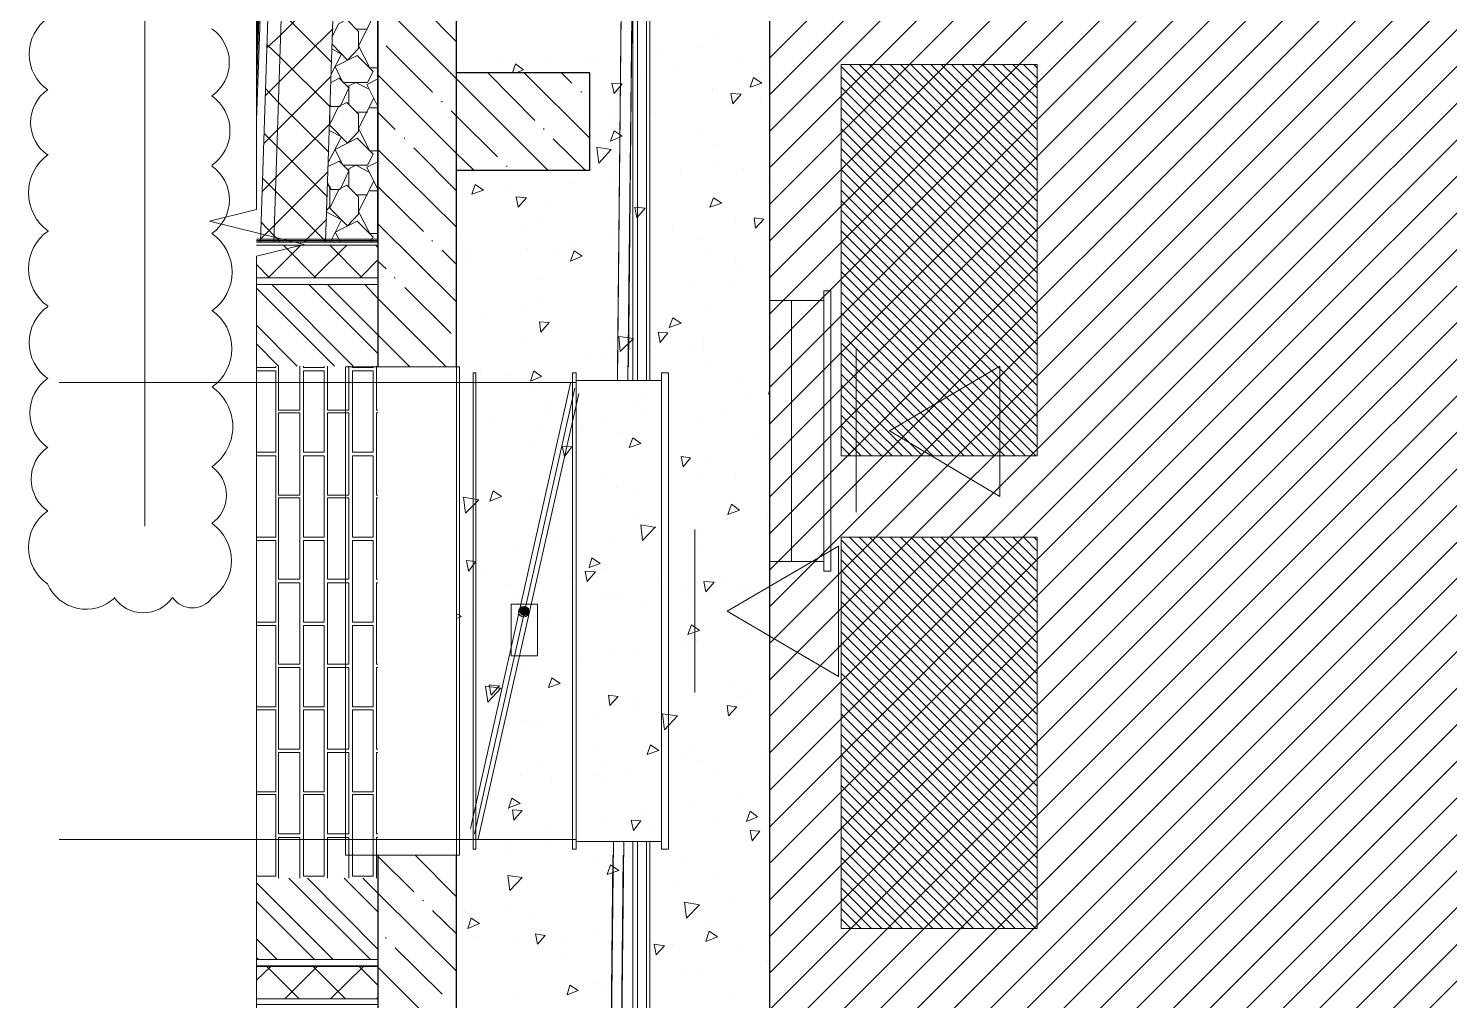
# Model space of a CAD drawing. Header units: millimetres. Extents: x -356862 to 418287, y 0 to 839748.
# Drawn here: x 29.072 to 32.504, y 25.552 to 27.9 of the extents above; entities that cross this region are included whole.
import ezdxf

# ---------------------------------------------------------------- set-up
doc = ezdxf.new("R2010")
doc.units = ezdxf.units.MM
doc.layers.add('PDF _Геометрия', color=7, linetype='Continuous', true_color=0xbababa)
doc.layers.add('PDF _Сплошная заливка', color=7, linetype='Continuous', true_color=0xf50000)

msp = doc.modelspace()

# ---------------------------------------------------------------- linework, layer by layer
at = {"layer": 'PDF _Геометрия', "color": 7, "lineweight": 5}
msp.add_lwpolyline([(29.6229, 32.3228), (29.6229, 32.2545), (29.6229, 27.463), (29.5096, 27.4347), (29.7379, 27.378), (29.6229, 27.3497), (29.6229, 22.5565), (29.6229, 22.4882)], dxfattribs=at)
at = {"layer": 'PDF _Геометрия', "lineweight": 25}
for points in [[(29.6229, 27.3847), (29.9162, 27.3847), (29.9162, 32.2545)], [(29.6263, 32.2545), (29.6263, 27.948), (29.6229, 27.848)]]:
    msp.add_lwpolyline(points, dxfattribs=at)
at = {"layer": 'PDF _Геометрия', "lineweight": 18}
for points in [[(29.6296, 32.2545), (29.6296, 27.948), (29.6229, 27.7513)], [(29.6329, 32.2545), (29.6329, 27.948), (29.6229, 27.678)], [(29.6513, 32.2545), (29.6513, 27.948), (29.6329, 27.3847)], [(29.6829, 32.2545), (29.6829, 27.948), (29.6646, 27.3847)], [(29.8079, 32.2545), (29.8079, 27.9463), (29.7896, 27.3847)]]:
    msp.add_lwpolyline(points, dxfattribs=at)
at = {"layer": 'PDF _Геометрия', "color": 7, "lineweight": 30}
for points in [[(29.9162, 32.2545), (29.9162, 27.083)], [(30.1062, 27.083), (30.1062, 32.2545)], [(30.1062, 27.558), (30.4279, 27.558), (30.4279, 27.793), (30.1062, 27.793)], [(30.4279, 27.558), (30.4279, 27.793)], [(29.9162, 22.7532), (30.1062, 22.7532), (30.1062, 25.9031)], [(29.9162, 25.9031), (29.9162, 22.9515)]]:
    msp.add_lwpolyline(points, dxfattribs=at)
at = {"layer": 'PDF _Геометрия', "color": 7, "lineweight": 9}
for points in [[(30.2496, 23.3832), (30.1062, 23.3832), (30.8612, 23.3832), (30.8612, 31.2979), (30.1062, 31.2979), (38.9259, 31.2979)], [(29.9162, 27.388), (29.6229, 27.388)], [(29.9162, 27.3847), (29.6229, 27.3847)], [(29.9162, 27.3763), (29.6229, 27.3763)], [(29.6229, 27.298), (29.9162, 27.298), (29.6229, 27.298)], [(29.6229, 25.6364), (29.9162, 25.6364)], [(29.6229, 25.6348), (29.9162, 25.6348)], [(29.6229, 25.5564), (29.9162, 25.5564)]]:
    msp.add_lwpolyline(points, dxfattribs=at)
at = {"layer": 'PDF _Геометрия', "color": 254, "lineweight": 5, "true_color": 0xdcdcdc}
for points in [[(30.1062, 31.2979), (30.8612, 31.2979), (30.8629, 23.4715), (30.1062, 23.4715), (30.1062, 25.1948), (30.4279, 25.1948), (30.4279, 25.4314), (30.1062, 25.4314), (30.1062, 27.558), (30.4279, 27.558), (30.4279, 27.793), (30.1062, 27.793), (30.1062, 29.9196), (30.4279, 29.9196), (30.4279, 30.1562), (30.1062, 30.1562)], [(30.4862, 27.743), (30.4812, 27.768), (30.5062, 27.7663)], [(30.8145, 27.758), (30.8229, 27.7813), (30.8429, 27.768)], [(30.7729, 27.718), (30.7679, 27.743), (30.7929, 27.7413)], [(30.4779, 27.628), (30.4862, 27.653), (30.5062, 27.6397)], [(30.4446, 27.613), (30.4796, 27.608), (30.4496, 27.5747)], [(30.1429, 27.4997), (30.1512, 27.523), (30.1712, 27.5097)], [(30.2546, 27.468), (30.2496, 27.493), (30.2746, 27.4913)], [(30.7179, 27.468), (30.7262, 27.4913), (30.7462, 27.478)], [(30.5412, 27.443), (30.5362, 27.468), (30.5612, 27.4663)], [(30.8279, 27.418), (30.8245, 27.443), (30.8479, 27.4397)], [(30.3812, 27.338), (30.3896, 27.363), (30.4096, 27.3497)], [(30.3096, 27.1664), (30.3062, 27.1914), (30.3296, 27.1897)], [(30.6195, 27.178), (30.6279, 27.2014), (30.6479, 27.188)], [(30.4979, 27.1564), (30.5329, 27.1514), (30.5012, 27.1197)], [(30.5979, 27.1414), (30.5929, 27.1664), (30.6162, 27.1647)], [(30.2846, 27.048), (30.2929, 27.073), (30.3112, 27.0597)], [(30.5229, 26.888), (30.5312, 26.9114), (30.5512, 26.898)], [(30.3662, 26.8664), (30.3612, 26.8914), (30.3846, 26.8897)], [(30.6529, 26.8414), (30.6479, 26.8664), (30.6712, 26.863)], [(30.1229, 26.768), (30.1596, 26.7614), (30.1279, 26.7297)], [(30.1862, 26.758), (30.1946, 26.783), (30.2146, 26.7697)], [(30.7612, 26.7264), (30.7695, 26.7514), (30.7895, 26.7364)], [(30.1346, 26.5897), (30.1296, 26.6147), (30.1529, 26.613)], [(30.4262, 26.598), (30.4329, 26.6214), (30.4529, 26.608)], [(30.4212, 26.5647), (30.4162, 26.5897), (30.4412, 26.588)], [(30.7079, 26.5397), (30.7029, 26.5647), (30.7279, 26.563)], [(30.6645, 26.4364), (30.6729, 26.4597), (30.6929, 26.4464)], [(30.3279, 26.3081), (30.3362, 26.3314), (30.3562, 26.3181)], [(30.1762, 26.3114), (30.2129, 26.3064), (30.1812, 26.2731)], [(30.4762, 26.2647), (30.4729, 26.2897), (30.4962, 26.2864)], [(30.7629, 26.2397), (30.7595, 26.2647), (30.7829, 26.2614)], [(30.6029, 26.2447), (30.6395, 26.2397), (30.6079, 26.2064)], [(30.5662, 26.1464), (30.5745, 26.1697), (30.5945, 26.1564)], [(30.2446, 25.9881), (30.2412, 26.0131), (30.2646, 26.0114)], [(30.5329, 25.9631), (30.5279, 25.9881), (30.5512, 25.9864)], [(30.8062, 25.9847), (30.8145, 26.0097), (30.8329, 25.9964)], [(30.8195, 25.9381), (30.8145, 25.9631), (30.8379, 25.9614)], [(30.4696, 25.8564), (30.4779, 25.8797), (30.4979, 25.8664)], [(30.2296, 25.8547), (30.2646, 25.8497), (30.2346, 25.8181)], [(30.6562, 25.7897), (30.6929, 25.7831), (30.6612, 25.7514)], [(30.1329, 25.7264), (30.1412, 25.7514), (30.1612, 25.7381)], [(30.3012, 25.6881), (30.2962, 25.7131), (30.3196, 25.7097)], [(30.7079, 25.6947), (30.7162, 25.7197), (30.7362, 25.7064)], [(30.5879, 25.6631), (30.5829, 25.6881), (30.6079, 25.6847)], [(30.3729, 25.5664), (30.3796, 25.5898), (30.3996, 25.5764)]]:
    msp.add_lwpolyline(points, close=True, dxfattribs=at)
at = {"layer": 'PDF _Геометрия', "color": 251, "lineweight": 20, "true_color": 0x545454}
msp.add_lwpolyline([(31.1079, 30.2079), (31.0879, 30.2079), (29.3529, 30.2246), (29.3529, 30.1529), (29.3529, 26.698)], dxfattribs=at)
at = {"layer": 'PDF _Геометрия', "color": 161, "lineweight": 9, "true_color": 0x7f9fff}
for points in [[(33.8278, 30.0879), (30.8612, 27.1214)], [(33.7394, 30.0879), (30.8612, 27.2097)], [(33.6511, 30.0879), (30.8612, 27.298)], [(33.5628, 30.0879), (30.8612, 27.3863)], [(33.4744, 30.0879), (30.8612, 27.4747)], [(33.3861, 30.0879), (30.8612, 27.563)], [(33.2978, 30.0879), (30.8612, 27.6513)], [(33.2094, 30.0879), (30.8612, 27.7397)], [(33.1211, 30.0879), (30.8612, 27.828)], [(33.8694, 30.0412), (30.8612, 27.033)], [(33.8694, 29.9529), (30.8612, 26.9447)], [(33.8694, 29.8646), (30.8612, 26.8564)], [(33.8694, 29.7762), (30.8612, 26.768)], [(33.8694, 29.6879), (30.8612, 26.6797)], [(33.8694, 29.5996), (30.8612, 26.5914)], [(33.8694, 29.5113), (30.8612, 26.503)], [(33.8694, 29.4213), (30.8612, 26.4147)], [(33.8694, 29.3329), (30.8612, 26.3264)], [(33.8694, 29.2446), (30.8612, 26.2381)], [(33.8694, 29.1563), (30.8612, 26.1497)], [(33.8694, 29.0679), (30.8612, 26.0597)], [(33.8694, 28.9796), (30.8612, 25.9714)], [(33.8694, 28.8913), (30.8612, 25.8831)], [(33.8694, 28.803), (30.8612, 25.7947)], [(33.8694, 28.7146), (30.8612, 25.7064)], [(33.8694, 28.6263), (30.8612, 25.6181)], [(33.8694, 28.538), (30.8612, 25.5298)], [(33.8694, 28.4496), (30.8612, 25.4414)], [(33.8694, 28.3613), (30.8612, 25.3531)], [(33.8694, 28.273), (30.8612, 25.2648)], [(33.8694, 28.1846), (30.8612, 25.1764)], [(33.8694, 28.0963), (30.8612, 25.0881)], [(33.8694, 28.008), (30.8612, 24.9998)], [(33.8694, 27.9197), (30.8612, 24.9114)], [(33.8694, 27.8313), (30.8612, 24.8231)], [(33.8694, 27.743), (30.8612, 24.7348)], [(33.8694, 27.6547), (30.8612, 24.6465)], [(33.8694, 27.5663), (30.8612, 24.5581)], [(33.8694, 27.478), (30.8612, 24.4698)], [(33.8694, 27.3897), (30.8612, 24.3815)], [(33.8694, 27.3013), (30.8612, 24.2931)], [(33.8694, 27.213), (30.8612, 24.2048)], [(33.8694, 27.1247), (30.8612, 24.1165)], [(33.8694, 27.0347), (30.8612, 24.0281)], [(33.8694, 26.9464), (30.8612, 23.9398)]]:
    msp.add_lwpolyline(points, dxfattribs=at)
at = {"layer": 'PDF _Геометрия', "color": 7, "lineweight": 13}
msp.add_lwpolyline([(30.8612, 23.4732), (30.8612, 30.0879), (33.8694, 30.0879), (33.8694, 23.4732)], close=True, dxfattribs=at)
at = {"layer": 'PDF _Геометрия', "color": 4, "lineweight": 5}
for points in [[(30.5096, 28.5846), (30.4946, 27.083)], [(30.5645, 28.5846), (30.5645, 27.083)], [(30.5729, 27.083), (30.5729, 28.5846)], [(30.5212, 27.083), (30.5312, 28.1513)], [(30.4829, 25.9031), (30.4712, 24.6665), (30.4829, 24.6665), (30.4962, 24.6665), (30.5079, 25.9031)], [(30.5645, 25.9031), (30.5645, 24.7348), (30.5695, 24.7348), (30.5729, 24.7348), (30.5729, 25.9031)]]:
    msp.add_lwpolyline(points, dxfattribs=at)
at = {"layer": 'PDF _Геометрия', "color": 252, "lineweight": 5, "true_color": 0x989898}
for points in [[(30.5096, 28.5846), (30.4946, 27.0497)], [(30.5645, 28.5846), (30.5645, 27.0497)], [(30.5729, 27.0497), (30.5729, 28.5846)], [(30.5196, 27.0497), (30.5312, 28.1513)], [(30.5312, 27.7197), (30.5312, 27.443)], [(30.5429, 27.443), (30.5429, 27.7197)], [(30.5312, 27.2464), (30.5312, 27.0497)], [(30.5429, 27.0497), (30.5429, 27.2464)], [(30.1462, 27.0447), (29.1463, 27.0447)], [(29.1463, 25.9414), (30.1462, 25.9414)], [(30.4846, 25.9364), (30.4712, 24.6681)], [(30.4962, 24.6665), (30.5096, 25.9364)], [(30.5312, 25.9364), (30.5312, 25.6964)], [(30.5429, 25.6964), (30.5429, 25.9364)], [(30.5645, 25.9364), (30.5645, 24.7348), (30.5695, 24.7348), (30.5729, 24.7348), (30.5729, 25.9364)]]:
    msp.add_lwpolyline(points, dxfattribs=at)
at = {"layer": 'PDF _Геометрия', "color": 1, "lineweight": 5}
for points in [[(30.5312, 28.5846), (30.5312, 27.083)], [(30.5429, 27.083), (30.5429, 28.5846)], [(30.5312, 25.9031), (30.5312, 24.7881), (30.5379, 24.7881), (30.5429, 24.7881), (30.5429, 25.9031)]]:
    msp.add_lwpolyline(points, dxfattribs=at)
at = {"layer": 'PDF _Геометрия', "lineweight": 9}
for points in [[(29.8079, 28.013), (29.6813, 27.8847), (29.6479, 27.853)], [(29.8046, 27.818), (29.6829, 27.9397), (29.6513, 27.9713)], [(29.8079, 27.8997), (29.6763, 27.7697), (29.6446, 27.738)], [(29.8062, 27.8613), (29.8429, 27.823), (29.8696, 27.8513), (29.8696, 27.893), (29.8412, 27.9213), (29.8212, 27.9113), (29.8062, 27.8813)], [(29.8912, 27.898), (29.8646, 27.898)], [(29.9062, 27.9313), (29.8696, 27.858), (29.8962, 27.8047), (29.9162, 27.8047)], [(29.8012, 27.7097), (29.6796, 27.8313), (29.6479, 27.8613)], [(29.8029, 27.7897), (29.8279, 27.838), (29.8062, 27.8497)], [(29.8029, 27.7847), (29.6729, 27.6547), (29.6413, 27.623)], [(29.8012, 27.7147), (29.8029, 27.7113), (29.8246, 27.7113), (29.8462, 27.7563), (29.8229, 27.7797), (29.8029, 27.7697)], [(29.8946, 27.753), (29.8629, 27.7697), (29.8462, 27.7613), (29.8462, 27.7163)], [(29.9162, 27.7113), (29.8896, 27.7647), (29.9162, 27.778)], [(29.7979, 27.6013), (29.6746, 27.723), (29.6446, 27.7547)], [(29.9062, 27.7313), (29.8696, 27.658), (29.8962, 27.6047), (29.9162, 27.6047)], [(29.7996, 27.6947), (29.7996, 27.6697), (29.6696, 27.5397), (29.6363, 27.5063)], [(29.7996, 27.6663), (29.8429, 27.623), (29.8696, 27.6513), (29.8696, 27.693), (29.8412, 27.7213), (29.8212, 27.7113), (29.7996, 27.668), (29.7996, 27.6697)], [(29.8912, 27.698), (29.8646, 27.698)], [(29.9162, 27.708), (29.8962, 27.708)], [(29.9162, 27.708), (29.9162, 27.708)], [(29.7946, 27.493), (29.6713, 27.6163), (29.6413, 27.6463)], [(29.7962, 27.5763), (29.8279, 27.638), (29.7996, 27.653)], [(29.7962, 27.5547), (29.6663, 27.4247), (29.6329, 27.3913)], [(29.7946, 27.5263), (29.8029, 27.5113), (29.8246, 27.5113), (29.8462, 27.5563), (29.8229, 27.5797), (29.7962, 27.5663)], [(29.8946, 27.553), (29.8629, 27.5697), (29.8462, 27.5613), (29.8462, 27.5163)], [(29.9162, 27.5113), (29.8896, 27.5647), (29.9162, 27.578)], [(29.7896, 27.3863), (29.6679, 27.508), (29.6379, 27.538)], [(29.8012, 27.5163), (29.7946, 27.5213)], [(29.8212, 27.5097), (29.7996, 27.4663), (29.8429, 27.423), (29.8696, 27.4513), (29.8696, 27.493), (29.8412, 27.5213), (29.8212, 27.5113)], [(29.9062, 27.5313), (29.8696, 27.458), (29.8962, 27.4047), (29.9162, 27.4047)], [(29.7929, 27.4613), (29.7996, 27.4697), (29.7996, 27.5163)], [(29.8912, 27.498), (29.8646, 27.498)], [(29.9162, 27.508), (29.8962, 27.508)], [(29.9162, 27.508), (29.9162, 27.508)], [(29.7929, 27.4613), (29.7929, 27.4613)], [(29.8012, 27.3847), (29.8279, 27.438), (29.7929, 27.4563)], [(29.6796, 27.3847), (29.6646, 27.3997), (29.6346, 27.4313)], [(29.7929, 27.4397), (29.7379, 27.3847)], [(29.8246, 27.3847), (29.8129, 27.408), (29.8662, 27.4347), (29.9046, 27.3963), (29.8979, 27.3847)]]:
    msp.add_lwpolyline(points, dxfattribs=at)
at = {"layer": 'PDF _Геометрия', "color": 8, "lineweight": 9, "true_color": 0x808080}
for points in [[(30.3262, 27.558), (30.1062, 27.778), (29.9162, 27.968)], [(30.1062, 27.868), (30.0262, 27.948)], [(30.0479, 27.7463), (29.9362, 27.858)], [(30.1479, 27.558), (30.1062, 27.598), (29.9162, 27.788)], [(30.2946, 27.678), (30.1829, 27.7913)], [(30.4279, 27.6347), (30.2696, 27.793)], [(30.3846, 27.768), (30.3596, 27.793)], [(30.4079, 27.7463), (30.4062, 27.748)], [(29.9579, 27.6563), (29.9162, 27.698)], [(30.0712, 27.723), (30.0696, 27.7247)], [(30.2046, 27.5897), (30.1062, 27.688), (30.0929, 27.7013)], [(30.3179, 27.6563), (30.3162, 27.658)], [(29.9812, 27.633), (29.9796, 27.6363)], [(30.4162, 27.558), (30.3396, 27.633)], [(30.1062, 27.4197), (29.9162, 27.608)], [(30.1062, 27.508), (30.0029, 27.6113)], [(30.2279, 27.5663), (30.2262, 27.568)], [(30.0262, 27.4097), (29.9162, 27.518)], [(30.1062, 27.2397), (29.9162, 27.428)], [(30.0479, 27.3863), (30.0462, 27.388)], [(29.7296, 27.3763), (29.6513, 27.298)], [(29.7662, 27.298), (29.6879, 27.3763)], [(29.8412, 27.3763), (29.7612, 27.298)], [(29.8779, 27.298), (29.7996, 27.3763)], [(29.9162, 27.3713), (29.9112, 27.3763)], [(30.1062, 27.3297), (30.0712, 27.3647)], [(29.6546, 27.298), (29.6229, 27.3297)], [(29.9162, 27.3413), (29.8729, 27.298)], [(29.9362, 27.3197), (29.9162, 27.338)], [(29.8562, 27.0847), (29.6596, 27.2814)], [(29.9162, 27.1147), (29.7496, 27.2814)], [(29.9929, 27.083), (29.9162, 27.1597), (29.7946, 27.2814)], [(30.0812, 27.083), (29.9162, 27.248), (29.8846, 27.2814)], [(29.9579, 27.2963), (29.9562, 27.2997)], [(29.8112, 27.0847), (29.6229, 27.273)], [(30.0929, 27.163), (29.9812, 27.2747)], [(29.7213, 27.0847), (29.6229, 27.183)], [(29.6763, 27.0847), (29.6229, 27.138)], [(30.0029, 25.8147), (29.9162, 25.9014)], [(30.1062, 25.8031), (30.0062, 25.9031)], [(29.8979, 25.6514), (29.7013, 25.8481)], [(29.9162, 25.6764), (29.7462, 25.8481)], [(29.9162, 25.7664), (29.8346, 25.8481)], [(30.1062, 25.6231), (29.9162, 25.8114), (29.8796, 25.8481)], [(29.8079, 25.6514), (29.6229, 25.8364)], [(29.7629, 25.6514), (29.6229, 25.7914)], [(30.0262, 25.7931), (30.0246, 25.7947)], [(30.1062, 25.7131), (30.0479, 25.7697)], [(29.6729, 25.6514), (29.6229, 25.7014)], [(29.9362, 25.7031), (29.9346, 25.7047)], [(30.0712, 25.5681), (29.9579, 25.6797)], [(29.6279, 25.6514), (29.6229, 25.6564)], [(29.6579, 25.6348), (29.6229, 25.6014)], [(29.7263, 25.5564), (29.6479, 25.6348)], [(29.7696, 25.6348), (29.6913, 25.5564)], [(29.8379, 25.5564), (29.7596, 25.6348)], [(29.8812, 25.6348), (29.8012, 25.5564)], [(29.9162, 25.5898), (29.8712, 25.6348)], [(30.1062, 25.4431), (29.9162, 25.6331)], [(29.9162, 25.5598), (29.9129, 25.5564)]]:
    msp.add_lwpolyline(points, dxfattribs=at)
at = {"layer": 'PDF _Геометрия', "color": 1, "lineweight": 20}
for points in [[(29.5152, 27.5691, 0.52054), (29.5152, 27.737, 0.52054), (29.5149, 27.8993)], [(29.5152, 27.2179, 0.52054), (29.5152, 27.4049, 0.52054), (29.5149, 27.5676)], [(29.5155, 26.8418, 0.52054), (29.5155, 27.0343, 0.52054), (29.5159, 27.2185)]]:
    msp.add_lwpolyline(points, format="xyb", dxfattribs=at)
at = {"layer": 'PDF _Геометрия', "color": 254, "lineweight": 5, "true_color": 0xdcdcdc}
for points in [[(30.7379, 27.8863), (30.7379, 27.8863)], [(30.5296, 27.8563), (30.5296, 27.8563)], [(30.5912, 27.8413), (30.5912, 27.8413)], [(30.6912, 27.8547), (30.6912, 27.8547)], [(30.7829, 27.8297), (30.7829, 27.8297)], [(30.1229, 27.803), (30.1229, 27.803)], [(30.2129, 27.8263), (30.2129, 27.8263)], [(30.2412, 27.793), (30.2479, 27.8147), (30.2679, 27.7997), (30.2496, 27.793)], [(30.3246, 27.828), (30.3246, 27.828)], [(30.4262, 27.818), (30.4262, 27.818)], [(30.4396, 27.8213), (30.4396, 27.8213)], [(30.6395, 27.808), (30.6395, 27.808)], [(30.8529, 27.7997), (30.8529, 27.7997)], [(30.1962, 27.793), (30.1946, 27.793)], [(30.1946, 27.793), (30.1946, 27.793)], [(30.5112, 27.7647), (30.5112, 27.7647)], [(30.5496, 27.7897), (30.5496, 27.7897)], [(30.7245, 27.7547), (30.7245, 27.7547)], [(30.7329, 27.753), (30.7329, 27.753)], [(30.8395, 27.7313), (30.8395, 27.7313)], [(30.5246, 27.723), (30.5246, 27.723)], [(30.5862, 27.698), (30.5862, 27.698)], [(30.4862, 27.6847), (30.4862, 27.6847)], [(30.7012, 27.6497), (30.7012, 27.6497)], [(30.4679, 27.6097), (30.4679, 27.6097)], [(30.5196, 27.5897), (30.5196, 27.5897)], [(30.7279, 27.6197), (30.7279, 27.6197)], [(30.4329, 27.5597), (30.4329, 27.5597)], [(30.7329, 27.573), (30.7329, 27.573)], [(30.7979, 27.5613), (30.7979, 27.5613)], [(30.1129, 27.5363), (30.1129, 27.5363)], [(30.3812, 27.5263), (30.3812, 27.5263)], [(30.4812, 27.5397), (30.4812, 27.5397)], [(30.5645, 27.5213), (30.5645, 27.5213)], [(30.6462, 27.5497), (30.6462, 27.5497)], [(30.8595, 27.5413), (30.8595, 27.5413)], [(30.2296, 27.5063), (30.2296, 27.5063)], [(30.7229, 27.4863), (30.7229, 27.4863)], [(30.3312, 27.4813), (30.3312, 27.4813)], [(30.5146, 27.4563), (30.5146, 27.4563)], [(30.3096, 27.428), (30.3096, 27.428)], [(30.7795, 27.4347), (30.7795, 27.4347)], [(30.1079, 27.403), (30.1079, 27.403)], [(30.2679, 27.4097), (30.2679, 27.4097)], [(30.4829, 27.4013), (30.4829, 27.4013)], [(30.6279, 27.4147), (30.6279, 27.4147)], [(30.6962, 27.3913), (30.6962, 27.3913)], [(30.1396, 27.3647), (30.1396, 27.3647)], [(30.2762, 27.368), (30.2762, 27.368)], [(30.3529, 27.3563), (30.3529, 27.3563)], [(30.3762, 27.3813), (30.3762, 27.3813)], [(30.7179, 27.353), (30.7179, 27.353)], [(30.1246, 27.348), (30.1246, 27.348)], [(30.5096, 27.323), (30.5096, 27.323)], [(30.5662, 27.3463), (30.5662, 27.3463)], [(30.7795, 27.338), (30.7795, 27.338)], [(30.7812, 27.323), (30.7812, 27.323)], [(30.3046, 27.2947), (30.3046, 27.2947)], [(30.5479, 27.283), (30.5479, 27.283)], [(30.7745, 27.2897), (30.7745, 27.2897)], [(30.5229, 27.258), (30.5229, 27.258)], [(30.6745, 27.2764), (30.6745, 27.2764)], [(30.1062, 27.218), (30.1062, 27.218)], [(30.1062, 27.218), (30.1062, 27.218)], [(30.1696, 27.2114), (30.1696, 27.2114)], [(30.2712, 27.2247), (30.2712, 27.2247)], [(30.3146, 27.243), (30.3146, 27.243)], [(30.7129, 27.2197), (30.7129, 27.2197)], [(30.5046, 27.1897), (30.5046, 27.1897)], [(30.2746, 27.1514), (30.2746, 27.1514)], [(30.2996, 27.1614), (30.2996, 27.1614)], [(30.4879, 27.143), (30.4879, 27.143)], [(30.7012, 27.143), (30.7012, 27.143)], [(30.5695, 27.1197), (30.5695, 27.1197)], [(30.6695, 27.133), (30.6695, 27.133)], [(30.7029, 27.133), (30.7029, 27.133)], [(30.4179, 27.0997), (30.4179, 27.0997)], [(30.4679, 27.103), (30.4679, 27.103)], [(30.7079, 27.0864), (30.7079, 27.0864)], [(30.1646, 27.0664), (30.1646, 27.0664)], [(30.2346, 27.063), (30.2346, 27.063)], [(30.4996, 27.0564), (30.4996, 27.0564)], [(30.7962, 27.0547), (30.7962, 27.0547)], [(30.2946, 27.0297), (30.2946, 27.0297)], [(30.5629, 27.0147), (30.5629, 27.0147)], [(30.8162, 27.008), (30.8162, 27.008)], [(30.8612, 27.018), (30.8595, 27.0164), (30.8612, 27.0247)], [(30.1112, 27.0014), (30.1112, 27.0014)], [(30.3246, 26.993), (30.3246, 26.993)], [(30.3296, 26.9747), (30.3296, 26.9747)], [(30.5379, 26.9847), (30.5379, 26.9847)], [(30.5645, 26.9747), (30.5645, 26.9747)], [(30.7512, 26.9747), (30.7512, 26.9747)], [(30.1962, 26.948), (30.1962, 26.948)], [(30.3129, 26.9414), (30.3129, 26.9414)], [(30.4096, 26.9397), (30.4096, 26.9397)], [(30.4646, 26.9614), (30.4646, 26.9614)], [(30.7029, 26.9547), (30.7029, 26.9547)], [(30.4962, 26.9247), (30.4962, 26.9247)], [(30.6229, 26.9297), (30.6229, 26.9297)], [(30.8362, 26.9214), (30.8362, 26.9214)], [(30.2896, 26.8964), (30.2896, 26.8964)], [(30.7112, 26.8497), (30.7112, 26.8497)], [(30.3596, 26.803), (30.3596, 26.803)], [(30.4596, 26.8164), (30.4596, 26.8164)], [(30.6979, 26.8214), (30.6979, 26.8214)], [(30.7795, 26.8164), (30.7795, 26.8164)], [(30.2079, 26.7847), (30.2079, 26.7847)], [(30.4912, 26.7914), (30.4912, 26.7914)], [(30.5462, 26.7764), (30.5462, 26.7764)], [(30.1179, 26.7447), (30.1179, 26.7447)], [(30.2846, 26.763), (30.2846, 26.763)], [(30.3129, 26.7364), (30.3129, 26.7364)], [(30.3312, 26.7347), (30.3312, 26.7347)], [(30.5446, 26.7264), (30.5446, 26.7264)], [(30.5862, 26.6964), (30.5546, 26.663), (30.5512, 26.7014), (30.5862, 26.6947)], [(30.7579, 26.7164), (30.7579, 26.7164)], [(30.7579, 26.713), (30.7579, 26.713)], [(30.8579, 26.7264), (30.8579, 26.7264)], [(30.6062, 26.693), (30.6062, 26.693)], [(30.6929, 26.688), (30.6929, 26.688)], [(30.2529, 26.6464), (30.2529, 26.6464)], [(30.2796, 26.6297), (30.2796, 26.6297)], [(30.3546, 26.6597), (30.3546, 26.6597)], [(30.4862, 26.658), (30.4862, 26.658)], [(30.6995, 26.6364), (30.6995, 26.6364)], [(30.4662, 26.5964), (30.4662, 26.5964)], [(30.1679, 26.5847), (30.1679, 26.5847)], [(30.3812, 26.5764), (30.3812, 26.5764)], [(30.5945, 26.568), (30.5945, 26.568)], [(30.7529, 26.568), (30.7529, 26.568)], [(30.2329, 26.5564), (30.2329, 26.5564)], [(30.2512, 26.5314), (30.2512, 26.5314)], [(30.5012, 26.5347), (30.5012, 26.5347)], [(30.6529, 26.5547), (30.6529, 26.5547)], [(30.6879, 26.5547), (30.6879, 26.5547)], [(30.7962, 26.548), (30.7962, 26.548)], [(30.8079, 26.558), (30.8079, 26.558)], [(30.2479, 26.5014), (30.2479, 26.5014)], [(30.2762, 26.4964), (30.2762, 26.4964)], [(30.4646, 26.523), (30.4646, 26.523)], [(30.4812, 26.5247), (30.4812, 26.5247)], [(30.5629, 26.508), (30.5629, 26.508)], [(30.6795, 26.513), (30.6795, 26.513)], [(30.1062, 26.4864), (30.1179, 26.4797), (30.1062, 26.4747)], [(30.1479, 26.488), (30.1479, 26.488)], [(30.3296, 26.468), (30.3296, 26.468)], [(30.4762, 26.3914), (30.4762, 26.3914)], [(30.5479, 26.3964), (30.5479, 26.3964)], [(30.6479, 26.4097), (30.6479, 26.4097)], [(30.6845, 26.4214), (30.6845, 26.4214)], [(30.2712, 26.3631), (30.2712, 26.3631)], [(30.3962, 26.3764), (30.3962, 26.3764)], [(30.1429, 26.3431), (30.1429, 26.3431)], [(30.1746, 26.3264), (30.1746, 26.3264)], [(30.2096, 26.3131), (30.1896, 26.2897), (30.1846, 26.3147), (30.2096, 26.3114)], [(30.3879, 26.3181), (30.3879, 26.3181)], [(30.6012, 26.3097), (30.6012, 26.3097)], [(30.6795, 26.2881), (30.6795, 26.2881)], [(30.7795, 26.3097), (30.7795, 26.3097)], [(30.7945, 26.2864), (30.7945, 26.2864)], [(30.8145, 26.2997), (30.8145, 26.2997)], [(30.4712, 26.2581), (30.4712, 26.2581)], [(30.5429, 26.2531), (30.5429, 26.2531)], [(30.5462, 26.2697), (30.5462, 26.2697)], [(30.2662, 26.2297), (30.2662, 26.2297)], [(30.2912, 26.2197), (30.2912, 26.2197)], [(30.3129, 26.2297), (30.3129, 26.2297)], [(30.4429, 26.2397), (30.4429, 26.2397)], [(30.2229, 26.1681), (30.2229, 26.1681)], [(30.4362, 26.1597), (30.4362, 26.1597)], [(30.6512, 26.1497), (30.6512, 26.1497)], [(30.6745, 26.1547), (30.6745, 26.1547)], [(30.8412, 26.1481), (30.8412, 26.1481)], [(30.3079, 26.1147), (30.3079, 26.1147)], [(30.4662, 26.1247), (30.4662, 26.1247)], [(30.6895, 26.1281), (30.6895, 26.1281)], [(30.6979, 26.1297), (30.6979, 26.1297)], [(30.2612, 26.0964), (30.2612, 26.0964)], [(30.3362, 26.0814), (30.3362, 26.0814)], [(30.4379, 26.0947), (30.4379, 26.0947)], [(30.4646, 26.0897), (30.4646, 26.0897)], [(30.5212, 26.1064), (30.5212, 26.1064)], [(30.7345, 26.0964), (30.7345, 26.0964)], [(30.1862, 26.0614), (30.1862, 26.0614)], [(30.2312, 26.0497), (30.2312, 26.0497)], [(30.2312, 26.0164), (30.2396, 26.0414), (30.2596, 26.0281), (30.2312, 26.0181)], [(30.6695, 26.0214), (30.6695, 26.0214)], [(30.7945, 26.0414), (30.7945, 26.0414)], [(30.4612, 25.9914), (30.4612, 25.9914)], [(30.5612, 26.0014), (30.5612, 26.0014)], [(30.7362, 25.9897), (30.7362, 25.9897)], [(30.8362, 26.0031), (30.8362, 26.0031)], [(30.2562, 25.9631), (30.2562, 25.9631)], [(30.3279, 25.9614), (30.3279, 25.9614)], [(30.5845, 25.9697), (30.5845, 25.9697)], [(30.2296, 25.9097), (30.2296, 25.9097)], [(30.2312, 25.9231), (30.2312, 25.9231)], [(30.3312, 25.9364), (30.3312, 25.9364)], [(30.4429, 25.9014), (30.4429, 25.9014)], [(30.6562, 25.8931), (30.6562, 25.8931)], [(30.6645, 25.8881), (30.6645, 25.8881)], [(30.4562, 25.8581), (30.4562, 25.8581)], [(30.7312, 25.8447), (30.7312, 25.8447)], [(30.2512, 25.8297), (30.2512, 25.8297)], [(30.4796, 25.8131), (30.4796, 25.8131)], [(30.6312, 25.8331), (30.6312, 25.8331)], [(30.2262, 25.7797), (30.2262, 25.7797)], [(30.7779, 25.8031), (30.7779, 25.8031)], [(30.8612, 25.7814), (30.8612, 25.7814)], [(30.1262, 25.7664), (30.1262, 25.7664)], [(30.2796, 25.7514), (30.2796, 25.7514)], [(30.4929, 25.7431), (30.4929, 25.7431)], [(30.5446, 25.7631), (30.5446, 25.7631)], [(30.6595, 25.7547), (30.6595, 25.7547)], [(30.1496, 25.7064), (30.1496, 25.7064)], [(30.3112, 25.7231), (30.3112, 25.7231)], [(30.4512, 25.7247), (30.4512, 25.7247)], [(30.7062, 25.7331), (30.7062, 25.7331)], [(30.2462, 25.6981), (30.2462, 25.6981)], [(30.3646, 25.6981), (30.3646, 25.6981)], [(30.5262, 25.6747), (30.5262, 25.6747)], [(30.5779, 25.6897), (30.5779, 25.6897)], [(30.6262, 25.6881), (30.6262, 25.6881)], [(30.7912, 25.6797), (30.7912, 25.6797)], [(30.3746, 25.6547), (30.3746, 25.6547)], [(30.8562, 25.6481), (30.8562, 25.6481)], [(30.1212, 25.6214), (30.1212, 25.6214)], [(30.6545, 25.6231), (30.6545, 25.6231)], [(30.6979, 25.6231), (30.6979, 25.6231)], [(30.2412, 25.5648), (30.2412, 25.5648)], [(30.4462, 25.5931), (30.4462, 25.5931)], [(30.4646, 25.5831), (30.4646, 25.5831)], [(30.7729, 25.5631), (30.7729, 25.5631)]]:
    msp.add_lwpolyline(points, dxfattribs=at)
at = {"layer": 'PDF _Геометрия', "lineweight": 9}
for points in [[(29.8912, 27.7697), (29.8312, 27.7697), (29.8129, 27.808), (29.8662, 27.8347), (29.9046, 27.7963)], [(29.8912, 27.5697), (29.8312, 27.5697), (29.8129, 27.608), (29.8662, 27.6347), (29.9046, 27.5963)]]:
    msp.add_lwpolyline(points, close=True, dxfattribs=at)
at = {"layer": 'PDF _Геометрия', "color": 142, "lineweight": 9, "true_color": 0x008ab8}
for points in [[(31.0345, 27.813), (31.0345, 26.868), (31.5078, 26.868), (31.5078, 27.813)], [(31.0345, 26.6714), (31.0345, 25.7264), (31.5078, 25.7264), (31.5078, 26.6714)]]:
    msp.add_lwpolyline(points, close=True, dxfattribs=at)
at = {"layer": 'PDF _Геометрия', "color": 254, "lineweight": 9, "true_color": 0xdcdcdc}
for points in [[(31.0345, 27.808), (31.5078, 27.3347)], [(31.0545, 27.813), (31.5078, 27.3597)], [(31.0779, 27.813), (31.5078, 27.3847)], [(31.1029, 27.813), (31.5078, 27.4097)], [(31.1279, 27.813), (31.5078, 27.433)], [(31.1529, 27.813), (31.5078, 27.458)], [(31.1779, 27.813), (31.5078, 27.483)], [(31.2029, 27.813), (31.5078, 27.508)], [(31.2279, 27.813), (31.5078, 27.533)], [(31.2512, 27.813), (31.5078, 27.558)], [(31.2762, 27.813), (31.5078, 27.583)], [(31.3012, 27.813), (31.5078, 27.6063)], [(31.3262, 27.813), (31.5078, 27.6313)], [(31.3512, 27.813), (31.5078, 27.6563)], [(31.3762, 27.813), (31.5078, 27.6813)], [(31.4012, 27.813), (31.5078, 27.7063)], [(31.4245, 27.813), (31.5078, 27.7313)], [(31.4495, 27.813), (31.5078, 27.7563)], [(31.4745, 27.813), (31.5078, 27.7797)], [(31.4995, 27.813), (31.5078, 27.8047)], [(31.0345, 27.783), (31.5078, 27.3097)], [(31.0345, 27.758), (31.5078, 27.2847)], [(31.0345, 27.733), (31.5078, 27.2614)], [(31.0345, 27.708), (31.5078, 27.2364)], [(31.0345, 27.683), (31.5078, 27.2114)], [(31.0345, 27.658), (31.5078, 27.1864)], [(31.0345, 27.6347), (31.5078, 27.1614)], [(31.0345, 27.6097), (31.5078, 27.1364)], [(31.0345, 27.5847), (31.5078, 27.1114)], [(31.0345, 27.5597), (31.5078, 27.088)], [(31.0345, 27.5347), (31.5078, 27.063)], [(31.0345, 27.5097), (31.5078, 27.038)], [(31.0345, 27.4847), (31.5078, 27.013)], [(31.0345, 27.4613), (31.5078, 26.988)], [(31.0345, 27.4363), (31.5078, 26.963)], [(31.0345, 27.4113), (31.5078, 26.938)], [(31.0345, 27.3863), (31.5078, 26.9147)], [(31.0345, 27.3613), (31.5078, 26.8897)], [(31.0345, 27.3363), (31.5045, 26.868)], [(31.0345, 27.313), (31.4795, 26.868)], [(31.0345, 27.288), (31.4545, 26.868)], [(31.0345, 27.263), (31.4295, 26.868)], [(31.0345, 27.238), (31.4045, 26.868)], [(31.0345, 27.213), (31.3795, 26.868)], [(31.0345, 27.188), (31.3545, 26.868)], [(31.0345, 27.163), (31.3312, 26.868)], [(31.0345, 27.1397), (31.3062, 26.868)], [(31.0345, 27.1147), (31.2812, 26.868)], [(31.0345, 27.0897), (31.2562, 26.868)], [(31.0345, 27.0647), (31.2312, 26.868)], [(31.0345, 27.0397), (31.2062, 26.868)], [(31.0345, 27.0147), (31.1829, 26.868)], [(31.0345, 26.9897), (31.1579, 26.868)], [(31.0345, 26.9664), (31.1329, 26.868)], [(31.0345, 26.9414), (31.1079, 26.868)], [(31.0345, 26.9164), (31.0829, 26.868)], [(31.0345, 26.8914), (31.0579, 26.868)], [(31.0345, 26.6647), (31.5078, 26.1931)], [(31.0545, 26.6714), (31.5078, 26.2181)], [(31.0779, 26.6714), (31.5078, 26.2431)], [(31.1029, 26.6714), (31.5078, 26.2681)], [(31.1279, 26.6714), (31.5078, 26.2914)], [(31.1529, 26.6714), (31.5078, 26.3164)], [(31.1779, 26.6714), (31.5078, 26.3414)], [(31.2029, 26.6714), (31.5078, 26.3664)], [(31.2279, 26.6714), (31.5078, 26.3914)], [(31.2512, 26.6714), (31.5078, 26.4164)], [(31.2762, 26.6714), (31.5078, 26.4397)], [(31.3012, 26.6714), (31.5078, 26.4647)], [(31.3262, 26.6714), (31.5078, 26.4897)], [(31.3512, 26.6714), (31.5078, 26.5147)], [(31.3762, 26.6714), (31.5078, 26.5397)], [(31.4012, 26.6714), (31.5078, 26.5647)], [(31.4245, 26.6714), (31.5078, 26.5897)], [(31.4495, 26.6714), (31.5078, 26.613)], [(31.4745, 26.6714), (31.5078, 26.638)], [(31.4995, 26.6714), (31.5078, 26.663)], [(31.0345, 26.6414), (31.5078, 26.1681)], [(31.0345, 26.6164), (31.5078, 26.1431)], [(31.0345, 26.5914), (31.5078, 26.1181)], [(31.0345, 26.5664), (31.5078, 26.0947)], [(31.0345, 26.5414), (31.5078, 26.0697)], [(31.0345, 26.5164), (31.5078, 26.0447)], [(31.0345, 26.493), (31.5078, 26.0197)], [(31.0345, 26.468), (31.5078, 25.9947)], [(31.0345, 26.4431), (31.5078, 25.9697)], [(31.0345, 26.4181), (31.5078, 25.9447)], [(31.0345, 26.3931), (31.5078, 25.9214)], [(31.0345, 26.3681), (31.5078, 25.8964)], [(31.0345, 26.3431), (31.5078, 25.8714)], [(31.0345, 26.3197), (31.5078, 25.8464)], [(31.0345, 26.2947), (31.5078, 25.8214)], [(31.0345, 26.2697), (31.5078, 25.7964)], [(31.0345, 26.2447), (31.5078, 25.7731)], [(31.0345, 26.2197), (31.5078, 25.7481)], [(31.0345, 26.1947), (31.5045, 25.7264)], [(31.0345, 26.1697), (31.4795, 25.7264)], [(31.0345, 26.1464), (31.4545, 25.7264)], [(31.0345, 26.1214), (31.4295, 25.7264)], [(31.0345, 26.0964), (31.4045, 25.7264)], [(31.0345, 26.0714), (31.3795, 25.7264)], [(31.0345, 26.0464), (31.3545, 25.7264)], [(31.0345, 26.0214), (31.3312, 25.7264)], [(31.0345, 25.9981), (31.3062, 25.7264)], [(31.0345, 25.9731), (31.2812, 25.7264)], [(31.0345, 25.9481), (31.2562, 25.7264)], [(31.0345, 25.9231), (31.2312, 25.7264)], [(31.0345, 25.8981), (31.2062, 25.7264)], [(31.0345, 25.8731), (31.1829, 25.7264)], [(31.0345, 25.8481), (31.1579, 25.7264)], [(31.0345, 25.8247), (31.1329, 25.7264)], [(31.0345, 25.7997), (31.1079, 25.7264)], [(31.0345, 25.7747), (31.0829, 25.7264)], [(31.0345, 25.7497), (31.0579, 25.7264)]]:
    msp.add_lwpolyline(points, dxfattribs=at)
at = {"layer": 'PDF _Геометрия', "color": 8, "lineweight": 30, "true_color": 0x767676}
msp.add_lwpolyline([(30.1062, 27.558), (30.4279, 27.558), (30.4279, 27.793), (30.1062, 27.793)], dxfattribs=at)
at = {"layer": 'PDF _Геометрия', "color": 7, "lineweight": 13}
for points in [[(30.1062, 27.793), (30.1062, 27.558)], [(29.9162, 27.0847), (29.9162, 27.2814), (29.6229, 27.2814), (29.9162, 27.2814), (29.9162, 27.3913), (29.6229, 27.3913)], [(29.6229, 25.5431), (29.9162, 25.5431), (29.9162, 25.6514), (29.6229, 25.6514), (29.9162, 25.6514), (29.9162, 25.8481)]]:
    msp.add_lwpolyline(points, dxfattribs=at)
at = {"layer": 'PDF _Геометрия', "color": 5, "lineweight": 5}
for points in [[(31.0095, 27.2664), (31.0095, 26.5897), (30.9929, 26.5897), (30.9929, 27.2664)], [(31.4178, 27.0847), (31.1512, 26.928), (31.4178, 26.7697)]]:
    msp.add_lwpolyline(points, close=True, dxfattribs=at)
for points in [[(30.8612, 27.243), (30.9145, 27.243), (30.9145, 26.613), (30.8612, 26.613)], [(30.9929, 26.613), (30.9145, 26.613), (30.9145, 27.243), (30.9929, 27.243)], [(31.0712, 27.1247), (31.0712, 26.7314)]]:
    msp.add_lwpolyline(points, dxfattribs=at)
at = {"layer": 'PDF _Геометрия', "color": 253, "lineweight": 9, "true_color": 0xa0a0a0}
for points in [[(29.6229, 27.0814), (29.6696, 27.0814), (29.6696, 27.0847)], [(29.6763, 27.0847), (29.6763, 26.978), (29.7279, 26.978), (29.7279, 27.0847)], [(29.7363, 27.0847), (29.7363, 27.0814), (29.7862, 27.0814), (29.7862, 27.0847)], [(29.7946, 27.0847), (29.7946, 26.978), (29.8462, 26.978), (29.8462, 27.0847)], [(29.8546, 27.0847), (29.8546, 27.0814), (29.9046, 27.0814), (29.9046, 27.0847)], [(29.9162, 26.978), (29.9129, 26.978), (29.9129, 27.0847)], [(29.6229, 26.8764), (29.6696, 26.8764), (29.6696, 27.073), (29.6229, 27.073)], [(29.9162, 26.773), (29.9129, 26.773), (29.9129, 26.9714), (29.9162, 26.9714)], [(29.6229, 26.6714), (29.6696, 26.6714), (29.6696, 26.868), (29.6229, 26.868)], [(29.9162, 26.5697), (29.9129, 26.5697), (29.9129, 26.7664), (29.9162, 26.7664)], [(29.6229, 26.4664), (29.6696, 26.4664), (29.6696, 26.663), (29.6229, 26.663)], [(29.9162, 26.3647), (29.9129, 26.3647), (29.9129, 26.5614), (29.9162, 26.5614)], [(29.6229, 26.2614), (29.6696, 26.2614), (29.6696, 26.4581), (29.6229, 26.4581)], [(29.9162, 26.1597), (29.9129, 26.1597), (29.9129, 26.3564), (29.9162, 26.3564)], [(29.6229, 26.0564), (29.6696, 26.0564), (29.6696, 26.2547), (29.6229, 26.2547)], [(29.9162, 25.9547), (29.9129, 25.9547), (29.9129, 26.1514), (29.9162, 26.1514)], [(29.6229, 25.8531), (29.6696, 25.8531), (29.6696, 26.0497), (29.6229, 26.0497)], [(29.7279, 25.8481), (29.7279, 25.9464), (29.6763, 25.9464), (29.6763, 25.8481)], [(29.8462, 25.8481), (29.8462, 25.9464), (29.7946, 25.9464), (29.7946, 25.8481)], [(29.9129, 25.8481), (29.9129, 25.9464), (29.9162, 25.9464)]]:
    msp.add_lwpolyline(points, dxfattribs=at)
at = {"layer": 'PDF _Геометрия', "color": 252, "lineweight": 5, "true_color": 0x989898}
for points in [[(29.8379, 27.083), (30.1129, 27.083), (30.1129, 25.9031), (29.8379, 25.9031)], [(30.1129, 25.9031), (30.1129, 27.083), (29.8379, 27.083), (29.8379, 25.9031)]]:
    msp.add_lwpolyline(points, close=True, dxfattribs=at)
at = {"layer": 'PDF _Геометрия', "color": 253, "lineweight": 9, "true_color": 0xa0a0a0}
for points in [[(29.7363, 27.073), (29.7363, 26.8764), (29.7862, 26.8764), (29.7862, 27.073)], [(29.8546, 27.073), (29.8546, 26.8764), (29.9046, 26.8764), (29.9046, 27.073)], [(29.6763, 26.9714), (29.6763, 26.773), (29.7279, 26.773), (29.7279, 26.9714)], [(29.7946, 26.9714), (29.7946, 26.773), (29.8462, 26.773), (29.8462, 26.9714)], [(29.7363, 26.868), (29.7363, 26.6714), (29.7862, 26.6714), (29.7862, 26.868)], [(29.8546, 26.868), (29.8546, 26.6714), (29.9046, 26.6714), (29.9046, 26.868)], [(29.6763, 26.7664), (29.6763, 26.5697), (29.7279, 26.5697), (29.7279, 26.7664)], [(29.7946, 26.7664), (29.7946, 26.5697), (29.8462, 26.5697), (29.8462, 26.7664)], [(29.7363, 26.663), (29.7363, 26.4664), (29.7862, 26.4664), (29.7862, 26.663)], [(29.8546, 26.663), (29.8546, 26.4664), (29.9046, 26.4664), (29.9046, 26.663)], [(29.6763, 26.5614), (29.6763, 26.3647), (29.7279, 26.3647), (29.7279, 26.5614)], [(29.7946, 26.5614), (29.7946, 26.3647), (29.8462, 26.3647), (29.8462, 26.5614)], [(29.7363, 26.4581), (29.7363, 26.2614), (29.7862, 26.2614), (29.7862, 26.4581)], [(29.8546, 26.4581), (29.8546, 26.2614), (29.9046, 26.2614), (29.9046, 26.4581)], [(29.6763, 26.3564), (29.6763, 26.1597), (29.7279, 26.1597), (29.7279, 26.3564)], [(29.7946, 26.3564), (29.7946, 26.1597), (29.8462, 26.1597), (29.8462, 26.3564)], [(29.7363, 26.2547), (29.7363, 26.0564), (29.7862, 26.0564), (29.7862, 26.2547)], [(29.8546, 26.2547), (29.8546, 26.0564), (29.9046, 26.0564), (29.9046, 26.2547)], [(29.6763, 26.1514), (29.6763, 25.9547), (29.7279, 25.9547), (29.7279, 26.1514)], [(29.7946, 26.1514), (29.7946, 25.9547), (29.8462, 25.9547), (29.8462, 26.1514)], [(29.7363, 26.0497), (29.7363, 25.8531), (29.7862, 25.8531), (29.7862, 26.0497)], [(29.8546, 26.0497), (29.8546, 25.8531), (29.9046, 25.8531), (29.9046, 26.0497)]]:
    msp.add_lwpolyline(points, close=True, dxfattribs=at)
at = {"layer": 'PDF _Геометрия', "color": 25, "lineweight": 5, "true_color": 0xaf5858}
for points in [[(30.1396, 25.9681), (30.3812, 27.043)], [(30.1529, 27.0447), (30.3862, 27.0447)], [(30.6012, 27.0497), (30.3946, 27.0497)], [(30.1496, 25.9547), (30.3912, 27.0314)], [(30.1579, 25.9431), (30.4012, 27.018)], [(30.6812, 26.2964), (30.6812, 26.6897)], [(30.3862, 25.9414), (30.1529, 25.9414)], [(30.3946, 25.9364), (30.6012, 25.9364)]]:
    msp.add_lwpolyline(points, dxfattribs=at)
for points in [[(30.1529, 27.068), (30.1529, 25.9181), (30.1462, 25.9181), (30.1462, 27.068)], [(30.3946, 27.0447), (30.3946, 25.9414), (30.1462, 25.9414), (30.1462, 27.0447)], [(30.3946, 27.068), (30.3946, 25.9181), (30.3862, 25.9181), (30.3862, 27.068)], [(30.6179, 27.068), (30.6179, 25.9181), (30.6012, 25.9181), (30.6012, 27.068)], [(30.7595, 26.493), (31.0279, 26.6497), (31.0279, 26.3347)], [(30.3012, 26.3847), (30.3012, 26.5097), (30.2379, 26.5097), (30.2379, 26.3847)]]:
    msp.add_lwpolyline(points, close=True, dxfattribs=at)
msp.add_lwpolyline([(30.2556, 26.4914, 1), (30.2806, 26.4914, 1)], format="xyb", close=True, dxfattribs=at)
at = {"layer": 'PDF _Геометрия', "color": 25, "lineweight": 0, "true_color": 0xaf5858}
msp.add_lwpolyline([(30.2696, 26.5047), (30.2696, 26.4814), (30.2696, 26.5047)], dxfattribs=at)
at = {"layer": 'PDF _Геометрия', "color": 1, "lineweight": 20}
for centre, radius, start, end in [((29.1797, 27.8381), 0.1058, 125.0024, 234.9976), ((29.1731, 27.6731), 0.0958, 125.0024, 234.9976), ((29.1847, 27.5031), 0.1125, 125.0024, 234.9976), ((29.1831, 27.3197), 0.1108, 125.0024, 234.9976), ((29.1797, 27.1414), 0.1058, 125.0024, 234.9976), ((29.1781, 26.9714), 0.1025, 125.0024, 234.9976), ((29.1731, 26.8114), 0.0942, 125.0024, 234.9976), ((29.4664, 26.7731), 0.0842, 305.0024, 54.9976), ((29.1797, 26.6464), 0.1075, 125.0024, 234.9976), ((29.4531, 26.6147), 0.1092, 305.0024, 54.9976), ((29.2114, 26.5981), 0.1008, 202.9504, 312.951), ((29.3497, 26.5747), 0.0858, 215.0024, 324.9976), ((29.4681, 26.5581), 0.0575, 215.0024, 324.9976)]:
    msp.add_arc(centre, radius, start, end, dxfattribs=at)
at = {"layer": 'PDF _Сплошная заливка', "color": 25, "true_color": 0xaf5858, "transparency": 33554559}
for points in [[(30.2579, 26.493), (30.2596, 26.4997), (30.2596, 26.4864)], [(30.2596, 26.4997), (30.2596, 26.4864), (30.2629, 26.503)], [(30.2596, 26.4864), (30.2629, 26.503), (30.2629, 26.483)], [(30.2629, 26.503), (30.2629, 26.483), (30.2696, 26.5047)], [(30.2629, 26.483), (30.2696, 26.5047), (30.2696, 26.4814)], [(30.2696, 26.4814), (30.2696, 26.5047), (30.2696, 26.5047)], [(30.2696, 26.5047), (30.2696, 26.4814), (30.2762, 26.503)], [(30.2696, 26.4814), (30.2762, 26.503), (30.2762, 26.483)], [(30.2762, 26.503), (30.2762, 26.483), (30.2812, 26.4997)], [(30.2762, 26.483), (30.2812, 26.4997), (30.2812, 26.4864)], [(30.2812, 26.4864), (30.2812, 26.4997), (30.2812, 26.4947)], [(30.2812, 26.4864), (30.2812, 26.4897), (30.2812, 26.4947)], [(30.2812, 26.4897), (30.2812, 26.4947), (30.2829, 26.493)]]:
    msp.add_solid(points, dxfattribs=at)

doc.saveas('drawing.dxf')
